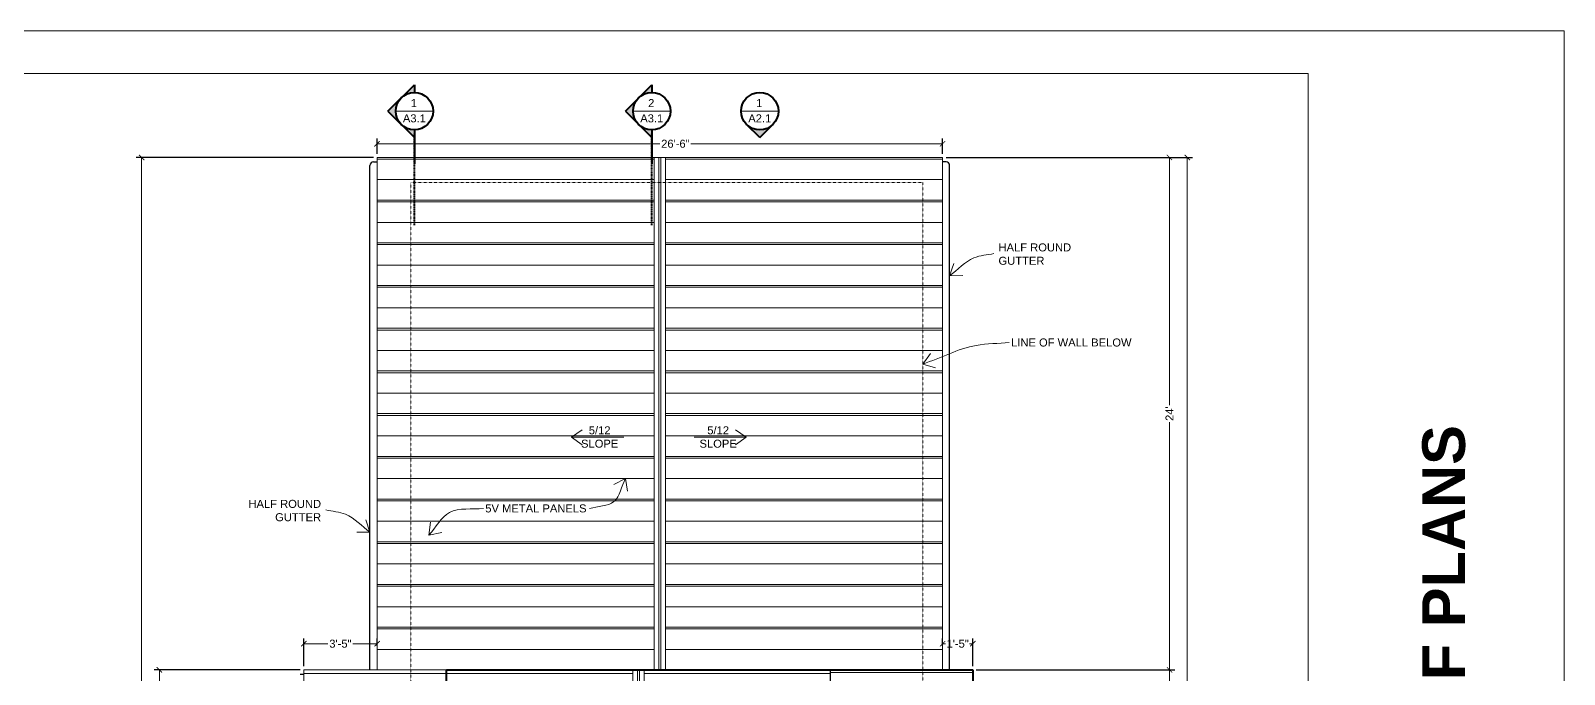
# Model space of a CAD drawing. Header units: inches. Extents: x -4969 to 16721, y 2489 to 24693.
# Drawn here: x 4117 to 4980, y 7597 to 7959 of the extents above; entities that cross this region are included whole.
import ezdxf

# ---------------------------------------------------------------- set-up
doc = ezdxf.new("R2010")
doc.units = ezdxf.units.IN
doc.header["$MEASUREMENT"] = 0
doc.linetypes.add('CENTER', pattern=[2, 1.25, -0.25, 0.25, -0.25])
doc.linetypes.add('DASHED2', pattern=[0.375, 0.25, -0.125])
doc.layers.get('0').update_dxf_attribs({"lineweight": 5})
doc.layers.add('0-NPLT', color=1, linetype='Continuous', plot=False)
for name, color, linetype, lineweight in [('1', 1, 'Continuous', 9), ('2', 6, 'Continuous', 20), ('3', 3, 'Continuous', 30), ('4', 2, 'Continuous', 40), ('A-DIMSx', 7, 'Continuous', 9), ('A-LINK', 7, 'Continuous', 40), ('A-TEXTx', 7, 'Continuous', 20)]:
    doc.layers.add(name, color=color, linetype=linetype, lineweight=lineweight)
doc.styles.get("Standard").update_dxf_attribs({"font": 'Arial.ttf'})
doc.dimstyles.get("Standard").update_dxf_attribs({"dimtxt": 3, "dimasz": 2, "dimexe": 0.03125, "dimexo": 0.0625, "dimgap": 0.03125, "dimtad": 0, "dimtoh": 1, "dimdec": 4, "dimlfac": 0.99985, "dimzin": 0, "dimdsep": 46, "dimlunit": 4, "dimtxsty": 'Standard', "dimblk": 'ARCHTICK', "dimblk1": 'ARCHTICK', "dimblk2": 'ARCHTICK', "dimcen": 0.09, "dimclrt": 256, "dimadec": 0, "dimazin": 0, "dimtfac": 1, "dimtdec": 4, "dimtofl": 0, "dimtmove": 0, "dimatfit": 3, "dimfxl": 1, "dimtolj": 1, "dimtzin": 0, "dimarcsym": 0})

# ---------------------------------------------------------------- blocks, each defined once
blk = doc.blocks.new('BORDER 11X17')
at = {"layer": '0-NPLT', "lineweight": 9, "ltscale": 0.1}
blk.add_lwpolyline([(29864.74, -10461.77), (29048.74, -10461.77), (29048.74, -10989.77), (29864.74, -10989.77), (29864.74, -10461.77)], dxfattribs=at)
blk.add_lwpolyline([(29792.74, -10473.77), (29078.74, -10473.77), (29078.74, -10977.77), (29792.74, -10977.77)], close=True, dxfattribs=at)
blk = doc.blocks.new('_ArchTick')
at = {"color": 0, "linetype": 'ByBlock', "lineweight": 0, "const_width": 0.15}
blk.add_lwpolyline([(-0.5, -0.5), (0.5, 0.5)], dxfattribs=at)
blk = doc.blocks.new('*D68')
at = {"layer": 'A-DIMSx', "color": 0, "lineweight": -2, "ltscale": 0.1, "transparency": 16777216}
for p, q in [((4312.29, 7889.27), (4312.29, 7897.94)), ((4630.29, 7889.27), (4630.29, 7897.94))]:
    blk.add_line(p, q, dxfattribs=at)
at = {"layer": 'A-DIMSx', "color": 0, "lineweight": 5, "ltscale": 0.1, "transparency": 16777216}
for p, q in [((4312.29, 7894.94), (4471.29, 7894.94)), ((4630.29, 7894.94), (4488.82, 7894.94))]:
    blk.add_line(p, q, dxfattribs=at)
at = {"layer": 'Defpoints', "color": 0, "ltscale": 0.1, "transparency": 16777216}
for p in [(4630.29, 7894.94), (4312.29, 7887.27), (4630.29, 7887.27)]:
    blk.add_point(p, dxfattribs=at)
at = {"layer": 'A-DIMSx', "color": 0, "lineweight": 5, "ltscale": 0.1, "transparency": 16777216, "xscale": 3, "yscale": 3, "zscale": 3, "rotation": 180}
blk.add_blockref('_ArchTick', (4312.29, 7894.94), dxfattribs=at)
at = {"layer": 'A-DIMSx', "color": 0, "lineweight": 5, "ltscale": 0.1, "transparency": 16777216, "xscale": 3, "yscale": 3, "zscale": 3}
blk.add_blockref('_ArchTick', (4630.29, 7894.94), dxfattribs=at)
at = {"layer": 'A-DIMSx', "ltscale": 0.1, "transparency": 16777216, "insert": (4480.06, 7894.94), "char_height": 4.5, "attachment_point": 5}
blk.add_mtext('\\A1;26\'-6"', dxfattribs=at)
blk = doc.blocks.new('Section Callout')
at = {"layer": 'A-LINK', "ltscale": 0.1}
h = blk.add_hatch(color=152, dxfattribs=at)
h.paths.add_polyline_path([(1891.06, 7392.5), (1883.64, 7385.08), (1891.06, 7377.65, -0.198912), (1887.98, 7385.08, -0.198912)])
h.paths.add_polyline_path([(1898.48, 7399.92), (1891.06, 7392.5, -0.198912), (1898.48, 7395.58)])
h.paths.add_polyline_path([(1891.06, 7377.65), (1898.48, 7370.23), (1898.48, 7374.58, -0.198912)])
at = {"layer": 'A-LINK', "color": 152, "ltscale": 0.1}
for p, q in [((1883.64, 7385.08), (1898.48, 7399.92)), ((1898.48, 7399.92), (1898.48, 7395.58)), ((1883.64, 7385.08), (1898.48, 7370.23)), ((1898.48, 7374.58), (1898.48, 7370.23)), ((1898.48, 7370.23), (1898.48, 7355.49))]:
    blk.add_line(p, q, dxfattribs=at)
blk.add_circle((1898.48, 7385.08), 10.5, dxfattribs=at)
blk = doc.blocks.new('Elevation Callout - 1')
at = {"layer": 'A-LINK', "ltscale": 0.1}
blk.add_hatch(color=152, dxfattribs=at).paths.add_polyline_path([(2031.59, 7377.65), (2039.01, 7370.23), (2046.43, 7377.65, -0.198912), (2039.01, 7374.58, -0.198912)])
at = {"layer": 'A-LINK', "color": 152, "ltscale": 0.1}
for q in [(2031.59, 7377.65), (2046.43, 7377.65)]:
    blk.add_line((2039.01, 7370.23), q, dxfattribs=at)
blk.add_circle((2039.01, 7385.08), 10.5, dxfattribs=at)
blk = doc.blocks.new('*D169')
at = {"layer": 'A-DIMSx', "color": 0, "lineweight": -2, "ltscale": 0.1, "transparency": 16777216}
for p, q in [((4632.29, 7887.27), (4770.95, 7887.27)), ((4649.29, 7013.27), (4770.95, 7013.27))]:
    blk.add_line(p, q, dxfattribs=at)
at = {"layer": 'A-DIMSx', "color": 0, "lineweight": 5, "ltscale": 0.1, "transparency": 16777216}
for p, q in [((4767.95, 7887.27), (4767.95, 7460.73)), ((4767.95, 7013.27), (4767.95, 7439.82))]:
    blk.add_line(p, q, dxfattribs=at)
at = {"layer": 'Defpoints', "color": 0, "ltscale": 0.1, "transparency": 16777216}
for p in [(4630.29, 7887.27), (4647.29, 7013.27), (4767.95, 7013.27)]:
    blk.add_point(p, dxfattribs=at)
at = {"layer": 'A-DIMSx', "color": 0, "lineweight": 5, "ltscale": 0.1, "transparency": 16777216, "xscale": 3, "yscale": 3, "zscale": 3}
for p, rotation in [((4767.95, 7887.27), 90), ((4767.95, 7013.27), 270)]:
    blk.add_blockref('_ArchTick', p, dxfattribs=dict(at, rotation=rotation))
at = {"layer": 'A-DIMSx', "ltscale": 0.1, "transparency": 16777216, "insert": (4767.95, 7450.27), "char_height": 4.5, "attachment_point": 5, "rotation": 90}
blk.add_mtext('\\A1;72\'-10"', dxfattribs=at)
blk = doc.blocks.new('*D170')
at = {"layer": 'A-DIMSx', "color": 0, "lineweight": -2, "ltscale": 0.1, "transparency": 16777216}
for p, q in [((4310.29, 7887.27), (4176.86, 7887.27)), ((4270.29, 7013.27), (4176.86, 7013.27))]:
    blk.add_line(p, q, dxfattribs=at)
at = {"layer": 'A-DIMSx', "color": 0, "lineweight": 5, "ltscale": 0.1, "transparency": 16777216}
for p, q in [((4179.86, 7887.27), (4179.86, 7460.73)), ((4179.86, 7013.27), (4179.86, 7439.82))]:
    blk.add_line(p, q, dxfattribs=at)
at = {"layer": 'Defpoints', "color": 0, "ltscale": 0.1, "transparency": 16777216}
for p in [(4179.86, 7887.27), (4312.29, 7887.27), (4272.29, 7013.27)]:
    blk.add_point(p, dxfattribs=at)
at = {"layer": 'A-DIMSx', "color": 0, "lineweight": 5, "ltscale": 0.1, "transparency": 16777216, "xscale": 3, "yscale": 3, "zscale": 3}
for p, rotation in [((4179.86, 7887.27), 90), ((4179.86, 7013.27), 270)]:
    blk.add_blockref('_ArchTick', p, dxfattribs=dict(at, rotation=rotation))
at = {"layer": 'A-DIMSx', "ltscale": 0.1, "transparency": 16777216, "insert": (4179.86, 7450.27), "char_height": 4.5, "attachment_point": 5, "rotation": 90}
blk.add_mtext('\\A1;72\'-10"', dxfattribs=at)
blk = doc.blocks.new('*D708')
at = {"layer": 'A-DIMSx', "color": 0, "lineweight": -2, "ltscale": 0.1, "transparency": 16777216}
for p, q in [((4271.04, 7601.27), (4271.04, 7616.96)), ((4312.29, 7612.77), (4312.29, 7616.96))]:
    blk.add_line(p, q, dxfattribs=at)
at = {"layer": 'A-DIMSx', "color": 0, "lineweight": 5, "ltscale": 0.1, "transparency": 16777216}
for p, q in [((4271.04, 7613.96), (4284.68, 7613.96)), ((4312.29, 7613.96), (4298.64, 7613.96))]:
    blk.add_line(p, q, dxfattribs=at)
at = {"layer": 'Defpoints', "color": 0, "ltscale": 0.1, "transparency": 16777216}
for p in [(4312.29, 7613.96), (4312.29, 7610.77), (4271.04, 7599.27)]:
    blk.add_point(p, dxfattribs=at)
at = {"layer": 'A-DIMSx', "color": 0, "lineweight": 5, "ltscale": 0.1, "transparency": 16777216, "xscale": 3, "yscale": 3, "zscale": 3, "rotation": 180}
blk.add_blockref('_ArchTick', (4271.04, 7613.96), dxfattribs=at)
at = {"layer": 'A-DIMSx', "color": 0, "lineweight": 5, "ltscale": 0.1, "transparency": 16777216, "xscale": 3, "yscale": 3, "zscale": 3}
blk.add_blockref('_ArchTick', (4312.29, 7613.96), dxfattribs=at)
at = {"layer": 'A-DIMSx', "ltscale": 0.1, "transparency": 16777216, "insert": (4291.66, 7613.96), "char_height": 4.5, "attachment_point": 5}
blk.add_mtext('\\A1;3\'-5"', dxfattribs=at)
blk = doc.blocks.new('*D709')
at = {"layer": 'A-DIMSx', "color": 0, "lineweight": -2, "ltscale": 0.1, "transparency": 16777216}
for p, q in [((4630.29, 7612.77), (4630.29, 7616.96)), ((4647.29, 7601.27), (4647.29, 7616.96))]:
    blk.add_line(p, q, dxfattribs=at)
at = {"layer": 'A-DIMSx', "color": 0, "lineweight": 5, "ltscale": 0.1, "transparency": 16777216}
for p, q in [((4630.29, 7613.96), (4632.02, 7613.96)), ((4647.29, 7613.96), (4645.56, 7613.96))]:
    blk.add_line(p, q, dxfattribs=at)
at = {"layer": 'Defpoints', "color": 0, "ltscale": 0.1, "transparency": 16777216}
for p in [(4630.29, 7613.96), (4630.29, 7610.77), (4647.29, 7599.27)]:
    blk.add_point(p, dxfattribs=at)
at = {"layer": 'A-DIMSx', "color": 0, "lineweight": 5, "ltscale": 0.1, "transparency": 16777216, "xscale": 3, "yscale": 3, "zscale": 3, "rotation": 180}
blk.add_blockref('_ArchTick', (4630.29, 7613.96), dxfattribs=at)
at = {"layer": 'A-DIMSx', "color": 0, "lineweight": 5, "ltscale": 0.1, "transparency": 16777216, "xscale": 3, "yscale": 3, "zscale": 3}
blk.add_blockref('_ArchTick', (4647.29, 7613.96), dxfattribs=at)
at = {"layer": 'A-DIMSx', "ltscale": 0.1, "transparency": 16777216, "insert": (4638.79, 7613.96), "char_height": 4.5, "attachment_point": 5}
blk.add_mtext('\\A1;1\'-5"', dxfattribs=at)
blk = doc.blocks.new('*D712')
at = {"layer": 'A-DIMSx', "color": 0, "lineweight": -2, "ltscale": 0.25, "transparency": 16777216}
for p, q in [((4649.29, 7599.27), (4760.94, 7599.27)), ((4745.75, 7389.26), (4760.94, 7389.26))]:
    blk.add_line(p, q, dxfattribs=at)
at = {"layer": 'A-DIMSx', "color": 0, "lineweight": 5, "ltscale": 0.25, "transparency": 16777216}
for p, q in [((4757.94, 7599.27), (4757.94, 7502.78)), ((4757.94, 7389.26), (4757.94, 7485.75))]:
    blk.add_line(p, q, dxfattribs=at)
at = {"layer": 'Defpoints', "color": 0, "ltscale": 0.25, "transparency": 16777216}
for p in [(4647.29, 7599.27), (4757.94, 7599.27), (4743.75, 7389.26)]:
    blk.add_point(p, dxfattribs=at)
at = {"layer": 'A-DIMSx', "color": 0, "lineweight": 5, "ltscale": 0.25, "transparency": 16777216, "xscale": 3, "yscale": 3, "zscale": 3}
for p, rotation in [((4757.94, 7599.27), 90), ((4757.94, 7389.26), 270)]:
    blk.add_blockref('_ArchTick', p, dxfattribs=dict(at, rotation=rotation))
at = {"layer": 'A-DIMSx', "ltscale": 0.25, "transparency": 16777216, "insert": (4757.94, 7494.27), "char_height": 4.5, "attachment_point": 5, "rotation": 90}
blk.add_mtext('\\A1;17\'-6"', dxfattribs=at)
blk = doc.blocks.new('*D713')
at = {"layer": 'A-DIMSx', "color": 0, "lineweight": -2, "ltscale": 0.25, "transparency": 16777216}
for p, q in [((4632.29, 7887.27), (4760.94, 7887.27)), ((4649.29, 7599.27), (4760.94, 7599.27))]:
    blk.add_line(p, q, dxfattribs=at)
at = {"layer": 'A-DIMSx', "color": 0, "lineweight": 5, "ltscale": 0.25, "transparency": 16777216}
for p, q in [((4757.94, 7887.27), (4757.94, 7748.13)), ((4757.94, 7599.27), (4757.94, 7738.42))]:
    blk.add_line(p, q, dxfattribs=at)
at = {"layer": 'Defpoints', "color": 0, "ltscale": 0.25, "transparency": 16777216}
for p in [(4630.29, 7887.27), (4757.94, 7887.27), (4647.29, 7599.27)]:
    blk.add_point(p, dxfattribs=at)
at = {"layer": 'A-DIMSx', "color": 0, "lineweight": 5, "ltscale": 0.25, "transparency": 16777216, "xscale": 3, "yscale": 3, "zscale": 3}
for p, rotation in [((4757.94, 7887.27), 90), ((4757.94, 7599.27), 270)]:
    blk.add_blockref('_ArchTick', p, dxfattribs=dict(at, rotation=rotation))
at = {"layer": 'A-DIMSx', "ltscale": 0.25, "transparency": 16777216, "insert": (4757.94, 7743.27), "char_height": 4.5, "attachment_point": 5, "rotation": 90}
blk.add_mtext("\\A1;24'", dxfattribs=at)
blk = doc.blocks.new('*D820')
at = {"layer": 'A-DIMSx', "color": 0, "lineweight": -2, "ltscale": 0.25, "transparency": 16777216}
for p, q in [((4269.04, 7599.27), (4186.86, 7599.27)), ((4252.28, 7309.27), (4186.86, 7309.27))]:
    blk.add_line(p, q, dxfattribs=at)
at = {"layer": 'A-DIMSx', "color": 0, "lineweight": 5, "ltscale": 0.25, "transparency": 16777216}
for p, q in [((4189.86, 7599.27), (4189.86, 7463.04)), ((4189.86, 7309.27), (4189.86, 7445.51))]:
    blk.add_line(p, q, dxfattribs=at)
at = {"layer": 'Defpoints', "color": 0, "ltscale": 0.25, "transparency": 16777216}
for p in [(4189.86, 7599.27), (4271.04, 7599.27), (4254.28, 7309.27)]:
    blk.add_point(p, dxfattribs=at)
at = {"layer": 'A-DIMSx', "color": 0, "lineweight": 5, "ltscale": 0.25, "transparency": 16777216, "xscale": 3, "yscale": 3, "zscale": 3}
for p, rotation in [((4189.86, 7599.27), 90), ((4189.86, 7309.27), 270)]:
    blk.add_blockref('_ArchTick', p, dxfattribs=dict(at, rotation=rotation))
at = {"layer": 'A-DIMSx', "ltscale": 0.25, "transparency": 16777216, "insert": (4189.86, 7454.27), "char_height": 4.5, "attachment_point": 5, "rotation": 90}
blk.add_mtext('\\A1;24\'-2"', dxfattribs=at)

msp = doc.modelspace()

# ---------------------------------------------------------------- linework, layer by layer
at = {"layer": '1'}
for p, q in [((4312.2880716, 7886.2747155), (4468.1275377, 7886.2747155)), ((4468.1275377, 7599.2747155), (4468.1275377, 7887.2747155)), ((4474.4486055, 7599.2747155), (4474.4486055, 7887.2747155)), ((4630.2880716, 7886.2747155), (4474.4486055, 7886.2747155)), ((4468.1275377, 7874.7747155), (4312.2880716, 7874.7747155)), ((4474.4486055, 7874.7747155), (4630.2880716, 7874.7747155)), ((4468.1275377, 7863.2747155), (4312.2880716, 7863.2747155)), ((4312.2880716, 7862.2747155), (4468.1275377, 7862.2747155)), ((4474.4486055, 7863.2747155), (4630.2880716, 7863.2747155)), ((4630.2880716, 7862.2747155), (4474.4486055, 7862.2747155)), ((4468.1275377, 7850.7747155), (4312.2880716, 7850.7747155)), ((4474.4486055, 7850.7747155), (4630.2880716, 7850.7747155)), ((4468.1275377, 7839.2747155), (4312.2880716, 7839.2747155)), ((4312.2880716, 7838.2747155), (4468.1275377, 7838.2747155)), ((4474.4486055, 7839.2747155), (4630.2880716, 7839.2747155)), ((4630.2880716, 7838.2747155), (4474.4486055, 7838.2747155)), ((4468.1275377, 7826.7747155), (4312.2880716, 7826.7747155)), ((4474.4486055, 7826.7747155), (4630.2880716, 7826.7747155)), ((4468.1275377, 7815.2747155), (4312.2880716, 7815.2747155)), ((4474.4486055, 7815.2747155), (4630.2880716, 7815.2747155)), ((4312.2880716, 7814.2747155), (4468.1275377, 7814.2747155)), ((4630.2880716, 7814.2747155), (4474.4486055, 7814.2747155)), ((4468.1275377, 7802.7747155), (4312.2880716, 7802.7747155)), ((4474.4486055, 7802.7747155), (4630.2880716, 7802.7747155)), ((4468.1275377, 7791.2747155), (4312.2880716, 7791.2747155)), ((4312.2880716, 7790.2747155), (4468.1275377, 7790.2747155)), ((4474.4486055, 7791.2747155), (4630.2880716, 7791.2747155)), ((4630.2880716, 7790.2747155), (4474.4486055, 7790.2747155)), ((4468.1275377, 7778.7747155), (4312.2880716, 7778.7747155)), ((4474.4486055, 7778.7747155), (4630.2880716, 7778.7747155)), ((4312.2880716, 7767.2747155), (4468.1275377, 7767.2747155)), ((4468.1275377, 7766.2747155), (4312.2880716, 7766.2747155)), ((4630.2880716, 7767.2747155), (4474.4486055, 7767.2747155)), ((4474.4486055, 7766.2747155), (4630.2880716, 7766.2747155)), ((4468.1275377, 7754.7747155), (4312.2880716, 7754.7747155)), ((4474.4486055, 7754.7747155), (4630.2880716, 7754.7747155)), ((4468.1275377, 7743.2747155), (4312.2880716, 7743.2747155)), ((4312.2880716, 7742.2747155), (4468.1275377, 7742.2747155)), ((4474.4486055, 7743.2747155), (4630.2880716, 7743.2747155)), ((4630.2880716, 7742.2747155), (4474.4486055, 7742.2747155)), ((4468.1275377, 7730.7747155), (4312.2880716, 7730.7747155)), ((4474.4486055, 7730.7747155), (4630.2880716, 7730.7747155)), ((4468.1275377, 7719.2747155), (4312.2880716, 7719.2747155)), ((4312.2880716, 7718.2747155), (4468.1275377, 7718.2747155)), ((4474.4486055, 7719.2747155), (4630.2880716, 7719.2747155)), ((4630.2880716, 7718.2747155), (4474.4486055, 7718.2747155)), ((4468.1275377, 7706.7747155), (4312.2880716, 7706.7747155)), ((4474.4486055, 7706.7747155), (4630.2880716, 7706.7747155)), ((4312.2880716, 7695.2747155), (4468.1275377, 7695.2747155)), ((4468.1275377, 7694.2747155), (4312.2880716, 7694.2747155)), ((4630.2880716, 7695.2747155), (4474.4486055, 7695.2747155)), ((4474.4486055, 7694.2747155), (4630.2880716, 7694.2747155)), ((4468.1275377, 7682.7747155), (4312.2880716, 7682.7747155)), ((4474.4486055, 7682.7747155), (4630.2880716, 7682.7747155)), ((4468.1275377, 7671.2747155), (4312.2880716, 7671.2747155)), ((4312.2880716, 7670.2747155), (4468.1275377, 7670.2747155)), ((4474.4486055, 7671.2747155), (4630.2880716, 7671.2747155)), ((4630.2880716, 7670.2747155), (4474.4486055, 7670.2747155)), ((4468.1275377, 7658.7747155), (4312.2880716, 7658.7747155)), ((4474.4486055, 7658.7747155), (4630.2880716, 7658.7747155)), ((4468.1275377, 7647.2747155), (4312.2880716, 7647.2747155)), ((4312.2880716, 7646.2747155), (4468.1275377, 7646.2747155)), ((4474.4486055, 7647.2747155), (4630.2880716, 7647.2747155)), ((4630.2880716, 7646.2747155), (4474.4486055, 7646.2747155)), ((4468.1275377, 7634.7747155), (4312.2880716, 7634.7747155)), ((4474.4486055, 7634.7747155), (4630.2880716, 7634.7747155)), ((4312.2880716, 7623.2747155), (4468.1275377, 7623.2747155)), ((4468.1275377, 7622.2747155), (4312.2880716, 7622.2747155)), ((4630.2880716, 7623.2747155), (4474.4486055, 7623.2747155)), ((4474.4486055, 7622.2747155), (4630.2880716, 7622.2747155)), ((4468.1275377, 7610.7747155), (4312.2880716, 7610.7747155)), ((4474.4486055, 7610.7747155), (4630.2880716, 7610.7747155)), ((4271.0380716, 7597.2747155), (4351.2880716, 7597.2747155))]:
    msp.add_line(p, q, dxfattribs=at)
at = {"layer": '2', "color": 152, "ltscale": 0.1}
for p, q in [((4322.772922, 7913.272785), (4343.772922, 7913.272785)), ((4456.2679679, 7913.272785), (4477.2679679, 7913.272785)), ((4517.0201453, 7913.272785), (4538.0201454, 7913.272785))]:
    msp.add_line(p, q, dxfattribs=at)
at = {"layer": '2'}
for p, q in [((4312.2880716, 7887.2747155), (4312.2880716, 7599.2747155)), ((4312.2880716, 7887.2747155), (4630.2880716, 7887.2747155)), ((4470.7880716, 7887.2747155), (4470.7880716, 7599.2747155)), ((4471.7880716, 7887.2747155), (4471.7880716, 7599.2747155)), ((4630.2880716, 7887.2747155), (4630.2880716, 7599.2747155)), ((4271.0380716, 7599.2747155), (4351.2880716, 7599.2747155)), ((4271.0380716, 7599.2747155), (4271.0380716, 7313.2747155)), ((4456.1275377, 7599.2747155), (4456.1275377, 7313.2747155)), ((4458.7880716, 7313.2747155), (4458.7880716, 7599.2747155)), ((4459.7880716, 7313.2747155), (4459.7880716, 7599.2747155)), ((4462.4486055, 7599.2747155), (4462.4486055, 7313.2747155)), ((4351.2880716, 7597.2747155), (4456.1275377, 7597.2747155)), ((4567.2880716, 7597.2747155), (4462.4486055, 7597.2747155)), ((4567.2880716, 7597.7747155), (4647.2880716, 7597.7747155))]:
    msp.add_line(p, q, dxfattribs=at)
at = {"layer": '2', "linetype": 'DASHED2', "ltscale": 0.2}
msp.add_lwpolyline([(4555.2880716, 7585.2747155), (4619.2880716, 7585.2747155), (4619.2880716, 7873.2747155), (4331.2880716, 7873.2747155), (4331.2880716, 7585.2747155), (4282.2880716, 7585.2747155)], dxfattribs=at)
at = {"layer": '3'}
for p, q in [((4310.2880716, 7884.7747155), (4312.2880716, 7884.7747155)), ((4632.2880716, 7884.7747155), (4630.2880716, 7884.7747155)), ((4308.2880716, 7599.2747155), (4308.2880716, 7882.7747155)), ((4634.2880716, 7599.2747155), (4634.2880716, 7882.7747155)), ((4567.2880716, 7313.2747155), (4567.2880716, 7599.2747155)), ((4269.0380716, 7596.7747155), (4271.0380716, 7596.7747155))]:
    msp.add_line(p, q, dxfattribs=at)
for centre, start, end in [((4310.2880716, 7882.7747155), 90, 180), ((4632.2880716, 7882.7747155), 0, 90)]:
    msp.add_arc(centre, 2, start, end, dxfattribs=at)
at = {"layer": '4'}
for p, q in [((4351.2880716, 7599.2747155), (4647.2880716, 7599.2747155)), ((4351.2880716, 7313.2747155), (4351.2880716, 7599.2747155)), ((4647.2880716, 7599.2747155), (4647.2880716, 7313.2747155))]:
    msp.add_line(p, q, dxfattribs=at)
at = {"layer": 'A-LINK', "color": 152, "linetype": 'CENTER', "ltscale": 0.15}
for p, q in [((4333.272922, 7849.1345584), (4333.272922, 7900.544863)), ((4466.7679679, 7849.1345584), (4466.7679679, 7900.544863))]:
    msp.add_line(p, q, dxfattribs=at)

# ---------------------------------------------------------------- block references
at = {"ltscale": 0.1, "xscale": 2, "yscale": 2, "zscale": 2}
msp.add_blockref('BORDER 11X17', (-54749.4783869, 28882.0450796), dxfattribs=at)
at = {"color": 152, "ltscale": 0.1}
for name, p in [('Section Callout', (2434.7879711, 528.1972013)), ('Section Callout', (2568.283017, 528.1972013)), ('Elevation Callout - 1', (2488.5101143, 528.1972013))]:
    msp.add_blockref(name, p, dxfattribs=at)

# ---------------------------------------------------------------- texts
at = {"ltscale": 0.5, "insert": (4912.2865153, 7429.5387499), "char_height": 24, "attachment_point": 5, "rotation": 90}
msp.add_mtext('{\\fArial|b1|i0|c0|p34;A1.1 FOUNDATION AND ROOF PLANS}', dxfattribs=at)
at = {"layer": 'A-LINK', "color": 152, "ltscale": 0.1, "attachment_point": 5}
for s, insert, char_height, width in [('{1}', (4332.9627789, 7917.816136), 4.5, 9.771161836), ('2', (4466.4578248, 7917.816136), 4.5, 9.771161836), ('{1}', (4527.2100022, 7917.816136), 4.5, 9.771161836), ('{\\H0.75x;A3.1}', (4333.2686642, 7909.2128208), 6, 9.85131083), ('{\\H0.75x;A3.1}', (4466.7637101, 7909.2128208), 6, 9.85131083), ('{\\H0.75x;A2.1}', (4527.5158876, 7909.2128208), 6, 9.85131083)]:
    msp.add_mtext(s, dxfattribs=dict(at, insert=insert, char_height=char_height, width=width))
at = {"layer": 'A-TEXTx', "ltscale": 0.1, "char_height": 4.5}
for s, insert, attachment_point in [('HALF ROUND\\PGUTTER', (4661.7736842, 7832.9195249), 4), ('{LINE OF WALL BELOW}', (4668.8481684, 7783.2354367), 4), ('HALF ROUND\\PGUTTER', (4280.802459, 7688.7828062), 6)]:
    msp.add_mtext(s, dxfattribs=dict(at, insert=insert, attachment_point=attachment_point))
at = {"layer": 'A-TEXTx', "char_height": 4.5, "width": 0.842208666, "attachment_point": 5}
for insert in [(4437.4720938, 7730.1135777), (4504.1088451, 7730.1135777)]:
    msp.add_mtext('5/12 SLOPE', dxfattribs=dict(at, insert=insert))
at = {"layer": 'A-TEXTx', "ltscale": 0.25, "insert": (4373.139311, 7689.9768818), "char_height": 4.5, "attachment_point": 4}
msp.add_mtext('{5V METAL PANELS}', dxfattribs=at)

# ---------------------------------------------------------------- dimensions: what is measured, and where the dimension line sits
at = {"layer": 'A-DIMSx', "ltscale": 0.1}
dim = msp.add_linear_dim(base=(4630.2880716, 7894.9403038), p1=(4312.2880716, 7887.2747155), p2=(4630.2880716, 7887.2747155), dimstyle='Standard', override={"dimtxt": 4.5, "dimasz": 3, "dimexe": 3, "dimexo": 2, "dimgap": 1, "dimlfac": -47.9928, "dimlwd": 5}, dxfattribs=at)
dim.commit()
dim.dimension.update_dxf_attribs({"geometry": '*D68', "text_midpoint": (4480.0556364, 7894.9403038), "dimtype": 160})
for base, p1, p2, angle, picture, middle in [((4179.8616892, 7887.2747155), (4272.2880716, 7013.2747155), (4312.2880716, 7887.2747155), 90, '*D170', (4179.8616892, 7450.2747155)), ((4767.9532862, 7013.2747155), (4630.2880716, 7887.2747155), (4647.2880716, 7013.2747155), 90, '*D169', (4767.9532862, 7450.2747155)), ((4630.2880716, 7613.9570795), (4647.2880716, 7599.2747155), (4630.2880716, 7610.7747155), 180, '*D709', (4638.7880716, 7613.9570795))]:
    dim = msp.add_linear_dim(base=base, p1=p1, p2=p2, angle=angle, dimstyle='Standard', override={"dimtxt": 4.5, "dimasz": 3, "dimexe": 3, "dimexo": 2, "dimgap": 1, "dimlfac": -47.9928, "dimlwd": 5}, dxfattribs=at)
    dim.commit()
    dim.dimension.update_dxf_attribs({"geometry": picture, "text_midpoint": middle})
at = {"layer": 'A-DIMSx', "ltscale": 0.25}
for base, p1, p2, picture, middle in [((4757.9430713, 7887.2747155), (4647.2880716, 7599.2747155), (4630.2880716, 7887.2747155), '*D713', (4757.9430713, 7743.2747155)), ((4189.857902, 7599.2747155), (4254.2803458, 7309.2747155), (4271.0380716, 7599.2747155), '*D820', (4189.857902, 7454.2747155)), ((4757.9430713, 7599.2747155), (4743.7517526, 7389.2603704), (4647.2880716, 7599.2747155), '*D712', (4757.9430713, 7494.2675429))]:
    dim = msp.add_linear_dim(base=base, p1=p1, p2=p2, angle=90, dimstyle='Standard', override={"dimtxt": 4.5, "dimasz": 3, "dimexe": 3, "dimexo": 2, "dimgap": 1, "dimlfac": -47.9928, "dimtmove": 1, "dimlwd": 5}, dxfattribs=at)
    dim.commit()
    dim.dimension.update_dxf_attribs({"geometry": picture, "text_midpoint": middle})
at = {"layer": 'A-DIMSx', "ltscale": 0.1}
dim = msp.add_linear_dim(base=(4312.2880716, 7613.9570795), p1=(4271.0380716, 7599.2747155), p2=(4312.2880716, 7610.7747155), text='3\'-5"', dimstyle='Standard', override={"dimtxt": 4.5, "dimasz": 3, "dimexe": 3, "dimexo": 2, "dimgap": 1, "dimlfac": -47.9928, "dimlwd": 5}, dxfattribs=at)
dim.commit()
dim.dimension.update_dxf_attribs({"geometry": '*D708', "text_midpoint": (4291.6630716, 7613.9570795)})

# ---------------------------------------------------------------- leaders
at = {"layer": 'A-TEXTx', "path_type": 1}
for points in [[(4634.2880716, 7820.7108272), (4647.9821588, 7830.8336913), (4659.1585316, 7833.2760413)], [(4308.2880716, 7676.5741085), (4294.5939843, 7686.6969726), (4283.4176116, 7689.1393226)]]:
    msp.add_leader(points, dimstyle='Standard', override={"dimasz": 6, "dimgap": 1, "dimldrblk": 'Open90', "dimlwd": -1}, dxfattribs=at)
at = {"layer": 'A-TEXTx', "path_type": 1, "annotation_type": 0, "has_hookline": 1}
for points, hookline_direction, text_width in [([(4619.2880716, 7771.1090381), (4649.2580127, 7781.606389), (4667.8481684, 7783.2354367)], 0, 67.2390859), ([(4451.9151195, 7706.8834383), (4445.4994613, 7693.8759943), (4431.8026839, 7689.9768818)], 1, 56.3605048), ([(4341.437207, 7674.9770823), (4353.0956686, 7687.7846263), (4372.139311, 7689.9768818)], 0, 56.3605048)]:
    msp.add_leader(points, dimstyle='Standard', override={"dimasz": 6, "dimgap": 1, "dimldrblk": 'Open90', "dimlwd": -1}, dxfattribs=dict(at, hookline_direction=hookline_direction, text_width=text_width))
at = {"layer": 'A-TEXTx'}
for points in [[(4421.7103336, 7729.9689139), (4443.7505831, 7729.9689139), (4450.9832491, 7729.9689139)], [(4519.8706053, 7729.9689139), (4497.8303558, 7729.9689139), (4490.5976897, 7729.9689139)]]:
    msp.add_leader(points, dimstyle='Standard', override={"dimasz": 6, "dimgap": 1, "dimldrblk": 'Open90', "dimlwd": -1}, dxfattribs=at)

doc.saveas('drawing.dxf')
